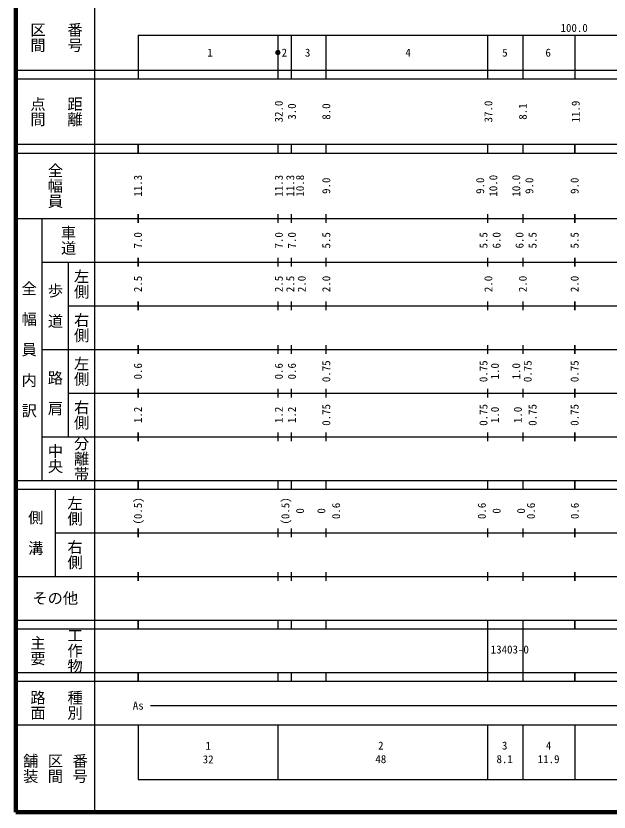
# Model space of a CAD drawing. Units: millimetres on the paper, enlarged 1000 times. Extents: x 40000 to 680000, y 20000 to 380000.
# Drawn here: x 40000 to 175842, y 20000 to 202409 of the extents above; entities that cross this region are included whole.
import ezdxf
from ezdxf.enums import TextEntityAlignment as Align

# ---------------------------------------------------------------- set-up
doc = ezdxf.new("R2010")
doc.units = ezdxf.units.MM
doc.header["$LTSCALE"] = 1000
doc.header["$PDMODE"] = 32
doc.header["$PDSIZE"] = 500
doc.layers.add('M-TTL', color=2, linetype='Continuous', lineweight=140)
doc.layers.add('M-TTL-BAND', color=7, linetype='Continuous', lineweight=25)
doc.styles.add('@ＭＳ ゴシック', font='')
doc.styles.add('ＭＳ ゴシック', font='')
doc.styles.get('@ＭＳ ゴシック').set_extended_font_data('@MS Gothic')
doc.styles.get('ＭＳ ゴシック').set_extended_font_data('MS Gothic')

msp = doc.modelspace()

# ---------------------------------------------------------------- linework, layer by layer
at = {"layer": 'M-TTL'}
for p, q in [((40000, 380000), (40000, 20000)), ((40000, 20000), (680000, 20000))]:
    msp.add_line(p, q, dxfattribs=at)
at = {"layer": 'M-TTL-BAND'}
for p, q in [((58000, 370000), (58000, 20000)), ((68000, 198000), (68000, 188000)), ((68000, 198000), (579000, 198000)), ((68000, 198000), (68000, 188000)), ((100000, 198000), (100000, 188000)), ((103000, 198000), (103000, 188000)), ((111000, 198000), (111000, 188000)), ((148000, 198000), (148000, 188000)), ((156100, 198000), (156100, 188000)), ((168000, 198000), (168000, 188000)), ((168000, 198000), (168000, 188000)), ((40000, 190000), (579000, 190000)), ((40000, 188000), (579000, 188000)), ((40000, 173000), (579000, 173000)), ((68000, 173000), (68000, 171000)), ((68000, 173000), (68000, 171000)), ((68000, 171000), (68000, 173000)), ((100000, 173000), (100000, 171000)), ((103000, 173000), (103000, 171000)), ((111000, 173000), (111000, 171000)), ((148000, 173000), (148000, 171000)), ((156100, 173000), (156100, 171000)), ((168000, 173000), (168000, 171000)), ((168000, 173000), (168000, 171000)), ((168000, 171000), (168000, 173000)), ((40000, 171000), (579000, 171000)), ((68000, 157000), (68000, 155000)), ((68000, 157000), (68000, 155000)), ((68000, 155000), (68000, 157000)), ((100000, 157000), (100000, 155000)), ((103000, 157000), (103000, 155000)), ((111000, 157000), (111000, 155000)), ((148000, 157000), (148000, 155000)), ((156100, 157000), (156100, 155000)), ((168000, 157000), (168000, 155000)), ((168000, 157000), (168000, 155000)), ((168000, 155000), (168000, 157000)), ((40000, 156000), (579000, 156000)), ((46000, 96000), (46000, 156000)), ((46000, 146000), (579000, 146000)), ((52000, 146000), (52000, 106000)), ((68000, 147000), (68000, 145000)), ((68000, 147000), (68000, 145000)), ((68000, 145000), (68000, 147000)), ((100000, 147000), (100000, 145000)), ((103000, 147000), (103000, 145000)), ((111000, 147000), (111000, 145000)), ((148000, 147000), (148000, 145000)), ((156100, 147000), (156100, 145000)), ((168000, 147000), (168000, 145000)), ((168000, 147000), (168000, 145000)), ((168000, 145000), (168000, 147000)), ((68000, 137000), (68000, 135000)), ((68000, 137000), (68000, 135000)), ((68000, 135000), (68000, 137000)), ((100000, 137000), (100000, 135000)), ((103000, 137000), (103000, 135000)), ((111000, 137000), (111000, 135000)), ((148000, 137000), (148000, 135000)), ((156100, 137000), (156100, 135000)), ((168000, 137000), (168000, 135000)), ((168000, 137000), (168000, 135000)), ((168000, 135000), (168000, 137000)), ((52000, 136000), (579000, 136000)), ((46000, 126000), (579000, 126000)), ((68000, 127000), (68000, 125000)), ((68000, 127000), (68000, 125000)), ((68000, 125000), (68000, 127000)), ((100000, 127000), (100000, 125000)), ((103000, 127000), (103000, 125000)), ((111000, 127000), (111000, 125000)), ((148000, 127000), (148000, 125000)), ((156100, 127000), (156100, 125000)), ((168000, 127000), (168000, 125000)), ((168000, 127000), (168000, 125000)), ((168000, 125000), (168000, 127000)), ((68000, 117000), (68000, 115000)), ((68000, 117000), (68000, 115000)), ((68000, 115000), (68000, 117000)), ((100000, 117000), (100000, 115000)), ((103000, 117000), (103000, 115000)), ((111000, 117000), (111000, 115000)), ((148000, 117000), (148000, 115000)), ((156100, 117000), (156100, 115000)), ((168000, 117000), (168000, 115000)), ((168000, 117000), (168000, 115000)), ((168000, 115000), (168000, 117000)), ((52000, 116000), (579000, 116000)), ((46000, 106000), (579000, 106000)), ((68000, 107000), (68000, 105000)), ((68000, 107000), (68000, 105000)), ((68000, 105000), (68000, 107000)), ((100000, 107000), (100000, 105000)), ((103000, 107000), (103000, 105000)), ((111000, 107000), (111000, 105000)), ((148000, 107000), (148000, 105000)), ((156100, 107000), (156100, 105000)), ((168000, 107000), (168000, 105000)), ((168000, 107000), (168000, 105000)), ((168000, 105000), (168000, 107000)), ((40000, 96000), (579000, 96000)), ((68000, 96000), (68000, 94000)), ((68000, 96000), (68000, 94000)), ((68000, 94000), (68000, 96000)), ((100000, 96000), (100000, 94000)), ((103000, 96000), (103000, 94000)), ((111000, 96000), (111000, 94000)), ((148000, 96000), (148000, 94000)), ((156100, 96000), (156100, 94000)), ((168000, 96000), (168000, 94000)), ((168000, 96000), (168000, 94000)), ((168000, 94000), (168000, 96000)), ((40000, 94000), (579000, 94000)), ((49000, 94000), (49000, 74000)), ((49000, 84000), (579000, 84000)), ((68000, 85000), (68000, 83000)), ((68000, 85000), (68000, 83000)), ((68000, 83000), (68000, 85000)), ((100000, 85000), (100000, 83000)), ((103000, 85000), (103000, 83000)), ((111000, 85000), (111000, 83000)), ((148000, 85000), (148000, 83000)), ((156100, 85000), (156100, 83000)), ((168000, 85000), (168000, 83000)), ((168000, 85000), (168000, 83000)), ((168000, 83000), (168000, 85000)), ((68000, 75000), (68000, 73000)), ((68000, 75000), (68000, 73000)), ((68000, 73000), (68000, 75000)), ((100000, 75000), (100000, 73000)), ((103000, 75000), (103000, 73000)), ((111000, 75000), (111000, 73000)), ((148000, 75000), (148000, 73000)), ((156100, 75000), (156100, 73000)), ((168000, 75000), (168000, 73000)), ((168000, 75000), (168000, 73000)), ((168000, 73000), (168000, 75000)), ((40000, 74000), (579000, 74000)), ((40000, 64000), (579000, 64000)), ((68000, 64000), (68000, 62000)), ((68000, 64000), (68000, 62000)), ((68000, 62000), (68000, 64000)), ((100000, 64000), (100000, 62000)), ((103000, 64000), (103000, 62000)), ((111000, 64000), (111000, 62000)), ((148000, 64000), (148000, 62000)), ((156100, 64000), (156100, 62000)), ((168000, 64000), (168000, 62000)), ((168000, 64000), (168000, 62000)), ((168000, 62000), (168000, 64000)), ((40000, 62000), (579000, 62000)), ((148000, 62000), (148000, 52000)), ((156100, 62000), (156100, 52000)), ((40000, 52000), (579000, 52000)), ((68000, 52000), (68000, 50000)), ((68000, 52000), (68000, 50000)), ((68000, 50000), (68000, 52000)), ((100000, 52000), (100000, 50000)), ((103000, 52000), (103000, 50000)), ((111000, 52000), (111000, 50000)), ((148000, 52000), (148000, 50000)), ((156100, 52000), (156100, 50000)), ((168000, 52000), (168000, 50000)), ((168000, 52000), (168000, 50000)), ((168000, 50000), (168000, 52000)), ((40000, 50000), (579000, 50000)), ((70805, 44406), (379677, 44406)), ((40000, 40000), (579000, 40000)), ((68000, 40000), (68000, 27500)), ((100000, 40000), (100000, 27500)), ((148000, 40000), (148000, 27500)), ((156100, 40000), (156100, 27500)), ((168000, 40000), (168000, 27500)), ((68000, 27500), (579000, 27500))]:
    msp.add_line(p, q, dxfattribs=at)
at = {"layer": 'M-TTL-BAND', "lineweight": 13}
for radius in [500, 400, 300, 200, 100, 20]:
    msp.add_circle((100000, 194000), radius, dxfattribs=at)
at = {"layer": 'M-TTL-BAND'}
msp.add_point((100000, 194000), dxfattribs=at)

# ---------------------------------------------------------------- texts
for s, height, rotation, style, p in [('番号', 2566, 270, '@ＭＳ ゴシック', (53500, 197500)), ('区間', 2566, 270, '@ＭＳ ゴシック', (45000, 197500)), ('点間', 2566, 270, '@ＭＳ ゴシック', (45000, 180500)), ('距離', 2566, 270, '@ＭＳ ゴシック', (53500, 180500)), ('32.0', 1833, 90, 'ＭＳ ゴシック', (100193, 180500)), ('37.0', 1833, 90, 'ＭＳ ゴシック', (148195, 180500)), ('11.9', 1833, 90, 'ＭＳ ゴシック', (168193, 180500)), ('3.0', 1833, 90, 'ＭＳ ゴシック', (103193, 180500)), ('8.0', 1833, 90, 'ＭＳ ゴシック', (111068, 180500)), ('8.1', 1833, 90, 'ＭＳ ゴシック', (156070, 180500)), ('全幅員', 2566, 270, '@ＭＳ ゴシック', (49000, 163500)), ('11.3', 1833, 90, 'ＭＳ ゴシック', (67942, 163500)), ('11.3', 1833, 90, 'ＭＳ ゴシック', (100193, 163500)), ('11.3', 1833, 90, 'ＭＳ ゴシック', (102818, 163500)), ('10.8', 1833, 90, 'ＭＳ ゴシック', (105068, 163500)), ('9.0', 1833, 90, 'ＭＳ ゴシック', (111068, 163500)), ('9.0', 1833, 90, 'ＭＳ ゴシック', (146320, 163500)), ('10.0', 1833, 90, 'ＭＳ ゴシック', (149320, 163500)), ('10.0', 1833, 90, 'ＭＳ ゴシック', (154570, 163500)), ('9.0', 1833, 90, 'ＭＳ ゴシック', (157570, 163500)), ('9.0', 1833, 90, 'ＭＳ ゴシック', (167942, 163500)), ('車道', 2566, 270, '@ＭＳ ゴシック', (52000, 151000)), ('7.0', 1833, 90, 'ＭＳ ゴシック', (67942, 151000)), ('7.0', 1833, 90, 'ＭＳ ゴシック', (100193, 151000)), ('7.0', 1833, 90, 'ＭＳ ゴシック', (103193, 151000)), ('5.5', 1833, 90, 'ＭＳ ゴシック', (111068, 151000)), ('5.5', 1833, 90, 'ＭＳ ゴシック', (147070, 151000)), ('6.0', 1833, 90, 'ＭＳ ゴシック', (150070, 151000)), ('6.0', 1833, 90, 'ＭＳ ゴシック', (155320, 151000)), ('5.5', 1833, 90, 'ＭＳ ゴシック', (158320, 151000)), ('5.5', 1833, 90, 'ＭＳ ゴシック', (167942, 151000)), ('左側', 2566, 270, '@ＭＳ ゴシック', (55000, 141000)), ('2.5', 1833, 90, 'ＭＳ ゴシック', (67942, 141000)), ('2.5', 1833, 90, 'ＭＳ ゴシック', (100193, 141000)), ('2.5', 1833, 90, 'ＭＳ ゴシック', (102818, 141000)), ('2.0', 1833, 90, 'ＭＳ ゴシック', (105443, 141000)), ('2.0', 1833, 90, 'ＭＳ ゴシック', (111068, 141000)), ('2.0', 1833, 90, 'ＭＳ ゴシック', (148195, 141000)), ('2.0', 1833, 90, 'ＭＳ ゴシック', (156070, 141000)), ('2.0', 1833, 90, 'ＭＳ ゴシック', (167942, 141000)), ('全\u3000幅\u3000員\u3000内\u3000訳', 2566, 270, '@ＭＳ ゴシック', (43000, 126000)), ('歩\u3000道', 2566, 270, '@ＭＳ ゴシック', (49000, 136000)), ('右側', 2566, 270, '@ＭＳ ゴシック', (55000, 131000)), ('左側', 2566, 270, '@ＭＳ ゴシック', (55000, 121000)), ('0.6', 1833, 90, 'ＭＳ ゴシック', (67942, 121000)), ('0.6', 1833, 90, 'ＭＳ ゴシック', (100193, 121000)), ('0.6', 1833, 90, 'ＭＳ ゴシック', (103193, 121000)), ('0.75', 1833, 90, 'ＭＳ ゴシック', (111068, 121000)), ('0.75', 1833, 90, 'ＭＳ ゴシック', (147070, 121000)), ('1.0', 1833, 90, 'ＭＳ ゴシック', (149695, 121000)), ('1.0', 1833, 90, 'ＭＳ ゴシック', (154570, 121000)), ('0.75', 1833, 90, 'ＭＳ ゴシック', (157195, 121000)), ('0.75', 1833, 90, 'ＭＳ ゴシック', (167942, 121000)), ('路\u3000肩', 2566, 270, '@ＭＳ ゴシック', (49000, 116000)), ('右側', 2566, 270, '@ＭＳ ゴシック', (55000, 111000)), ('0.75', 1833, 90, 'ＭＳ ゴシック', (111068, 111000)), ('0.75', 1833, 90, 'ＭＳ ゴシック', (147070, 111000)), ('0.75', 1833, 90, 'ＭＳ ゴシック', (158320, 111000)), ('0.75', 1833, 90, 'ＭＳ ゴシック', (167942, 111000)), ('1.2', 1833, 90, 'ＭＳ ゴシック', (67942, 111000)), ('1.2', 1833, 90, 'ＭＳ ゴシック', (100193, 111000)), ('1.2', 1833, 90, 'ＭＳ ゴシック', (103193, 111000)), ('1.0', 1833, 90, 'ＭＳ ゴシック', (149695, 111000)), ('1.0', 1833, 90, 'ＭＳ ゴシック', (154945, 111000)), ('分離帯', 2566, 270, '@ＭＳ ゴシック', (55000, 101000)), ('中央', 2566, 270, '@ＭＳ ゴシック', (49000, 101000)), ('左側', 2566, 270, '@ＭＳ ゴシック', (53500, 89000)), ('(0.5)', 1833, 90, 'ＭＳ ゴシック', (67942, 89000)), ('(0.5)', 1833, 90, 'ＭＳ ゴシック', (101693, 89000)), ('0', 1833, 90, 'ＭＳ ゴシック', (105068, 89000)), ('0', 1833, 90, 'ＭＳ ゴシック', (109943, 89000)), ('0.6', 1833, 90, 'ＭＳ ゴシック', (113318, 89000)), ('0.6', 1833, 90, 'ＭＳ ゴシック', (146695, 89000)), ('0', 1833, 90, 'ＭＳ ゴシック', (150070, 89000)), ('0', 1833, 90, 'ＭＳ ゴシック', (155695, 89000)), ('0.6', 1833, 90, 'ＭＳ ゴシック', (157945, 89000)), ('0.6', 1833, 90, 'ＭＳ ゴシック', (167978, 89000)), ('側\u3000溝', 2566, 270, '@ＭＳ ゴシック', (44500, 84000)), ('右側', 2566, 270, '@ＭＳ ゴシック', (53500, 79000)), ('主要', 2566, 270, '@ＭＳ ゴシック', (45000, 57000)), ('工作物', 2566, 270, '@ＭＳ ゴシック', (53500, 57000)), ('路面', 2566, 270, '@ＭＳ ゴシック', (45000, 44500)), ('種別', 2566, 270, '@ＭＳ ゴシック', (53500, 44500)), ('舗装', 2566, 270, '@ＭＳ ゴシック', (43333, 30000)), ('区間', 2566, 270, '@ＭＳ ゴシック', (49000, 30000)), ('番号', 2566, 270, '@ＭＳ ゴシック', (54667, 30000))]:
    msp.add_text(s, height=height, rotation=rotation, dxfattribs=dict(at, style=style)).set_placement(p, align=Align.MIDDLE_CENTER)
at = {"layer": 'M-TTL-BAND', "style": 'ＭＳ ゴシック'}
msp.add_text('100.0', height=1833, dxfattribs=at).set_placement((167844, 198195), align=Align.BOTTOM_CENTER)
for s, height, p in [('1', 1833, (84474, 194000)), ('2', 1833, (101474, 194000)), ('3', 1833, (106808, 194000)), ('4', 1833, (129809, 194000)), ('5', 1833, (151989, 194000)), ('6', 1833, (161893, 194000)), ('その他', 2566, (49000, 69000)), ('13403-0', 1833, (153108, 57248)), ('As', 1833, (68006, 44406)), ('1', 1833, (84028, 35184)), ('2', 1833, (123563, 35238)), ('3', 1833, (151934, 35238)), ('4', 1833, (162000, 35238)), ('32', 1833, (84028, 32077)), ('48', 1833, (123563, 32131)), ('8.1', 1833, (151934, 32131)), ('11.9', 1833, (162000, 32131))]:
    msp.add_text(s, height=height, dxfattribs=at).set_placement(p, align=Align.MIDDLE_CENTER)

doc.saveas('drawing.dxf')
